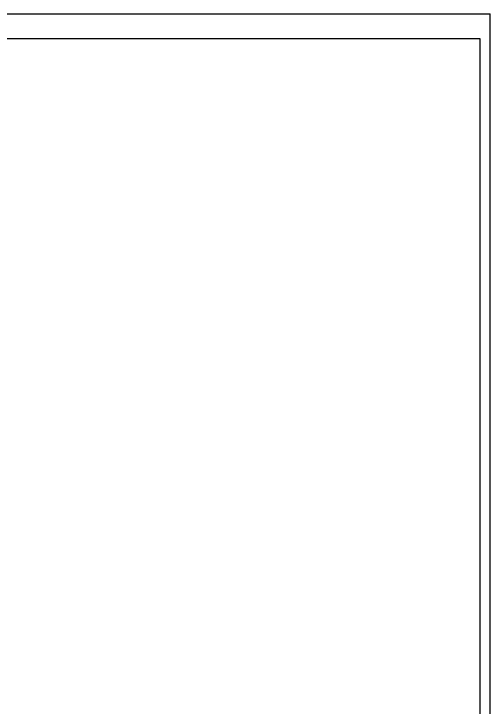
# Model space of a CAD drawing. Extents: x 3036 to 20054, y -3848 to 8048.
# Drawn here: x 7614 to 11436, y 2487 to 8048 of the extents above; entities that cross this region are included whole.
import ezdxf

# ---------------------------------------------------------------- set-up
doc = ezdxf.new("R2010")
doc.units = 0
doc.layers.add('L0', color=7, linetype='CONTINUOUS')
doc.layers.add('LL', color=1, linetype='CONTINUOUS')

msp = doc.modelspace()

# ---------------------------------------------------------------- linework, layer by layer
at = {"layer": 'L0'}
for p in [(3036.077, 8048.255), (3036.077, 8048.255), (11436.077, -3831.745)]:
    msp.add_line(p, (11436.077, 8048.255), dxfattribs=at)
at = {"layer": 'LL'}
for p, q in [((11356.077, 7848.255), (3536.077, 7848.255)), ((11356.077, -3631.745), (11356.077, 7848.255))]:
    msp.add_line(p, q, dxfattribs=at)

doc.saveas('drawing.dxf')
